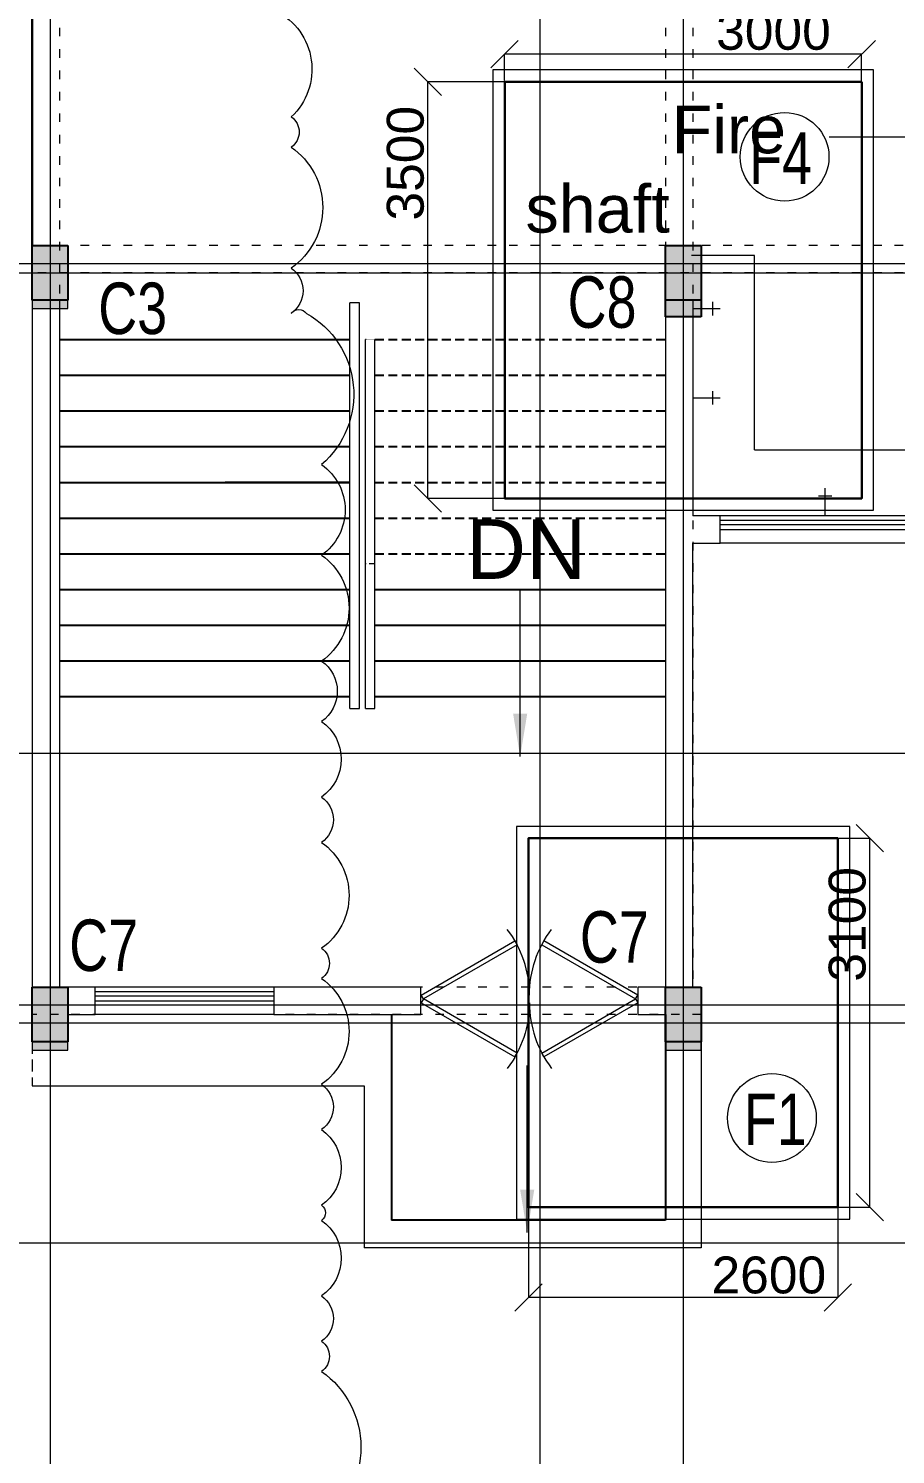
# Model space of a CAD drawing. Header units: inches. Extents: x 719368 to 6315912, y -2624014 to 446967.
# Drawn here: x 6002669 to 6009954, y -2143657 to -2131676 of the extents above; entities that cross this region are included whole.
import ezdxf
from ezdxf.lldxf.tags import DXFTag

# ---------------------------------------------------------------- set-up
doc = ezdxf.new("R2010")
doc.units = ezdxf.units.IN
doc.header["$LTSCALE"] = 20
doc.header["$MEASUREMENT"] = 0
doc.header["$PDMODE"] = 3
for name, pattern in [('ACAD_ISO03W100', [30, 12, -18]), ('CENTER', [2, 1.25, -0.25, 0.25, -0.25]), ('CENTER2', [1.125, 0.75, -0.125, 0.125, -0.125]), ('DASHED2', [0.375, 0.25, -0.125]), ('HIDDEN', [0.375, 0.25, -0.125])]:
    doc.linetypes.add(name, pattern=pattern)
doc.layers.get('0').update_dxf_attribs({"color": 51, "lineweight": 30})
doc.layers.get('Defpoints').update_dxf_attribs({"lineweight": 25})
for name, color, linetype, lineweight in [('COL HATCH', 254, 'Continuous', 5), ('COL.FILL', 6, 'Continuous', 20), ('COLUMN', 2, 'Continuous', 25), ('DIM', 7, 'Continuous', 13), ('DOOR', 43, 'Continuous', 13), ('FIXTURE', 15, 'DASHDOT', 9), ('FOOTING', 73, 'Continuous', 30), ('glass', 5, 'Continuous', 18), ('GRID', 202, 'CENTER', 5), ('HACHE', 6, 'Continuous', 9), ('HIDDEN', 181, 'ACAD_ISO03W100', 18), ('PROJ.', 30, 'DASHED2', 13), ('Railing', 34, 'Continuous', 20), ('STAIR', 4, 'Continuous', 25), ('Text', 7, 'Continuous', 15), ('WALL', 1, 'Continuous', 18), ('Window-Wall', 7, 'Continuous', 20)]:
    doc.layers.add(name, color=color, linetype=linetype, lineweight=lineweight)
doc.layers.add('expension joint', color=248, linetype='Continuous')
doc.layers.add('STAIRS', color=1, linetype='Continuous')
doc.styles.add('BOLD', font='arial.ttf')
doc.styles.add('DIM SUMBI', font='arial.ttf')
doc.styles.add('L120', font='simplex.shx', dxfattribs={"height": 1})
doc.styles.add('Tabrej', font='romans.shx')
tags = doc.linetypes.add('DASHDOT', pattern=[1, 0.5, -0.25, 0, -0.25]).pattern_tags.tags
tags[10:11] = [DXFTag(74, 4), DXFTag(75, 0), DXFTag(340, '0'), DXFTag(46, 1.0), DXFTag(50, 0.0), DXFTag(44, 0.0), DXFTag(45, 0.0)]
tags[8:9] = [DXFTag(74, 4), DXFTag(75, 0), DXFTag(340, '0'), DXFTag(46, 1.0), DXFTag(50, 0.0), DXFTag(44, 0.0), DXFTag(45, 0.0)]
tags[6:7] = [DXFTag(74, 4), DXFTag(75, 0), DXFTag(340, '0'), DXFTag(46, 1.0), DXFTag(50, 0.0), DXFTag(44, 0.0), DXFTag(45, 0.0)]
tags[4:5] = [DXFTag(74, 4), DXFTag(75, 0), DXFTag(340, '0'), DXFTag(46, 1.0), DXFTag(50, 0.0), DXFTag(44, 0.0), DXFTag(45, 0.0)]
tags = doc.linetypes.add('DASHED', pattern=[0.75, 0.5, -0.25]).pattern_tags.tags
tags[6:7] = [DXFTag(74, 4), DXFTag(75, 0), DXFTag(340, '0'), DXFTag(46, 1.0), DXFTag(50, 0.0), DXFTag(44, 0.0), DXFTag(45, 0.0)]
tags[4:5] = [DXFTag(74, 4), DXFTag(75, 0), DXFTag(340, '0'), DXFTag(46, 1.0), DXFTag(50, 0.0), DXFTag(44, 0.0), DXFTag(45, 0.0)]
doc.dimstyles.new('Current Dim style', dxfattribs={"dimscale": 0.3, "dimtxt": 1.8, "dimasz": 1.2, "dimexe": 0.18, "dimexo": 1, "dimgap": 0.09, "dimtad": 0, "dimzin": 0, "dimdsep": 46, "dimtxsty": 'Tabrej', "dimcen": 0.09, "dimclrd": 256, "dimclre": 256, "dimclrt": 7, "dimadec": 0, "dimazin": 0, "dimtfac": 1, "dimtofl": 0, "dimtmove": 2, "dimatfit": 3, "dimfxl": 1, "dimtolj": 1, "dimtzin": 0, "dimlwd": -1, "dimlwe": -1, "dimarcsym": 1})
doc.dimstyles.new('DIM', dxfattribs={"dimtxt": 0.8, "dimasz": 0.4, "dimexe": 0.18, "dimexo": 0.0625, "dimgap": 0.1, "dimtad": 0, "dimdec": 3, "dimzin": 0, "dimdsep": 46, "dimtxsty": 'Tabrej', "dimcen": 0, "dimclrd": 251, "dimclre": 256, "dimclrt": 7, "dimadec": 0, "dimazin": 0, "dimtfac": 1, "dimtdec": 3, "dimtofl": 0, "dimtmove": 0, "dimatfit": 3, "dimfxl": 1, "dimtolj": 1, "dimtzin": 0, "dimlwd": -1, "dimlwe": -1, "dimarcsym": 0})
doc.dimstyles.new('PL1', dxfattribs={"dimtxt": 275, "dimasz": 230, "dimexe": 0.18, "dimexo": 12, "dimgap": 30, "dimtad": 1, "dimjust": 1, "dimdec": 0, "dimzin": 0, "dimdsep": 46, "dimtxsty": 'BOLD', "dimblk": 'OBLIQUE', "dimcen": 0.09, "dimclrd": 256, "dimclre": 256, "dimadec": 0, "dimazin": 0, "dimtfac": 1, "dimtdec": 0, "dimtofl": 0, "dimtmove": 0, "dimatfit": 3, "dimfxl": 0.18, "dimtolj": 1, "dimtzin": 0, "dimlwd": -1, "dimlwe": -1, "dimarcsym": 0})

# ---------------------------------------------------------------- blocks, each defined once
blk = doc.blocks.new('C2')
at = {"layer": 'COLUMN'}
h = blk.add_hatch(color=7, dxfattribs=at)
h.dxf.hatch_style = 1
h.paths.add_polyline_path([(0.3, 0), (0, 0), (0, -0.6), (0.3, -0.6)])
for p, q in [((0, 0), (0, -0.6)), ((0.3, 0), (0, 0)), ((0.3, -0.6), (0.3, 0)), ((0, -0.6), (0.3, -0.6))]:
    blk.add_line(p, q, dxfattribs=at)
blk = doc.blocks.new('_Oblique')
at = {"layer": 'STAIR', "color": 0, "lineweight": -2}
blk.add_line((-0.5, -0.5), (0.5, 0.5), dxfattribs=at)
blk = doc.blocks.new('*D350')
at = {"layer": 'Defpoints', "color": 0, "transparency": 16777216}
for p in [(6006670, -2131891), (6006670, -2132124), (6009670, -2132124)]:
    blk.add_point(p, dxfattribs=at)
at = {"layer": 'DIM', "transparency": 16777216}
for p, q in [((6006670, -2132112), (6006670, -2131891)), ((6009670, -2131891), (6006670, -2131891)), ((6009670, -2132112), (6009670, -2131891))]:
    blk.add_line(p, q, dxfattribs=at)
at = {"layer": 'DIM', "transparency": 16777216, "xscale": 230, "yscale": 230, "zscale": 230, "rotation": 180}
blk.add_blockref('_Oblique', (6006670, -2131891), dxfattribs=at)
at = {"layer": 'DIM', "transparency": 16777216, "xscale": 230, "yscale": 230, "zscale": 230}
blk.add_blockref('_Oblique', (6009670, -2131891), dxfattribs=at)
at = {"layer": 'DIM', "color": 0, "transparency": 16777216, "insert": (6008929, -2131702), "char_height": 310, "attachment_point": 5, "style": 'BOLD'}
blk.add_mtext('\\A1;3000', dxfattribs=at)
blk = doc.blocks.new('*D351')
at = {"layer": 'Defpoints', "color": 0, "transparency": 16777216}
for p in [(6006025, -2132124), (6007109, -2132124), (6007271, -2135624)]:
    blk.add_point(p, dxfattribs=at)
at = {"layer": 'DIM', "transparency": 16777216}
for p, q in [((6007097, -2132124), (6006025, -2132124)), ((6006025, -2135624), (6006025, -2132124)), ((6007259, -2135624), (6006025, -2135624))]:
    blk.add_line(p, q, dxfattribs=at)
at = {"layer": 'DIM', "transparency": 16777216, "xscale": 230, "yscale": 230, "zscale": 230}
for p, rotation in [((6006025, -2132124), 90), ((6006025, -2135624), 270)]:
    blk.add_blockref('_Oblique', p, dxfattribs=dict(at, rotation=rotation))
at = {"layer": 'DIM', "color": 0, "transparency": 16777216, "insert": (6005837, -2132808), "char_height": 310, "attachment_point": 5, "rotation": 90, "style": 'BOLD'}
blk.add_mtext('\\A1;3500', dxfattribs=at)
blk = doc.blocks.new('*D360')
at = {"layer": 'Defpoints', "color": 0, "transparency": 16777216}
for p in [(6006870, -2141130), (6009470, -2141273), (6006870, -2142339)]:
    blk.add_point(p, dxfattribs=at)
at = {"layer": 'DIM', "transparency": 16777216}
for p, q in [((6006870, -2141142), (6006870, -2142339)), ((6009470, -2141285), (6009470, -2142339)), ((6009470, -2142339), (6006870, -2142339))]:
    blk.add_line(p, q, dxfattribs=at)
at = {"layer": 'DIM', "transparency": 16777216, "xscale": 230, "yscale": 230, "zscale": 230, "rotation": 180}
blk.add_blockref('_Oblique', (6006870, -2142339), dxfattribs=at)
at = {"layer": 'DIM', "transparency": 16777216, "xscale": 230, "yscale": 230, "zscale": 230}
blk.add_blockref('_Oblique', (6009470, -2142339), dxfattribs=at)
at = {"layer": 'DIM', "color": 0, "transparency": 16777216, "insert": (6008890, -2142151), "char_height": 310, "attachment_point": 5, "style": 'BOLD'}
blk.add_mtext('\\A1;2600', dxfattribs=at)
blk = doc.blocks.new('*D361')
at = {"layer": 'Defpoints', "color": 0, "transparency": 16777216}
for p in [(6009232, -2138480), (6009738, -2138480), (6009224, -2141580)]:
    blk.add_point(p, dxfattribs=at)
at = {"layer": 'DIM', "transparency": 16777216}
for p, q in [((6009244, -2138480), (6009738, -2138480)), ((6009738, -2141580), (6009738, -2138480)), ((6009236, -2141580), (6009738, -2141580))]:
    blk.add_line(p, q, dxfattribs=at)
at = {"layer": 'DIM', "transparency": 16777216, "xscale": 230, "yscale": 230, "zscale": 230}
for p, rotation in [((6009738, -2138480), 90), ((6009738, -2141580), 270)]:
    blk.add_blockref('_Oblique', p, dxfattribs=dict(at, rotation=rotation))
at = {"layer": 'DIM', "color": 0, "transparency": 16777216, "insert": (6009550, -2139203), "char_height": 310, "attachment_point": 5, "rotation": 90, "style": 'BOLD'}
blk.add_mtext('\\A1;3100', dxfattribs=at)
blk = doc.blocks.new('A$C65A3360F')
at = {"layer": 'FIXTURE', "linetype": 'CENTER2'}
for p, q in [((0, 0), (-0.23, 0)), ((0, 0), (-0.23, 0)), ((-0.166, 0.057), (-0.166, 0)), ((-0.166, 0.057), (-0.166, 0)), ((-0.166, 0), (-0.166, -0.057)), ((-0.166, 0), (-0.166, -0.057))]:
    blk.add_line(p, q, dxfattribs=at)
blk = doc.blocks.new('Door - Left Hung 36 in.')
blk.add_lwpolyline([(0.75, -1.3), (0, 0), (31.18, 18), (31.93, 16.7)], close=True)
blk.add_arc((0, 0), 36, 0, 37.3101)
blk = doc.blocks.new('A$C0E890EBD')
at = {"layer": 'COL HATCH', "linetype": 'CENTER2'}
h = blk.add_hatch(color=3, dxfattribs=at)
h.dxf.hatch_style = 1
h.paths.add_polyline_path([(71.8834, 8.07), (71.5834, 8.07), (71.5834, 8.53), (71.8834, 8.53)])
h = blk.add_hatch(color=3, dxfattribs=at)
h.dxf.hatch_style = 1
h.paths.add_polyline_path([(71.5834, 8.53), (71.8834, 8.53), (71.8834, 8.07), (71.5834, 8.07)])
h = blk.add_hatch(color=3, dxfattribs=at)
h.dxf.hatch_style = 1
h.paths.add_polyline_path([(76.9034, 8.53), (77.2034, 8.53), (77.2034, 8.07), (76.9034, 8.07)])
h = blk.add_hatch(color=3, dxfattribs=at)
h.dxf.hatch_style = 1
h.paths.add_polyline_path([(71.5834, 2.3), (71.8834, 2.3), (71.8834, 1.84), (71.5834, 1.84)])
h = blk.add_hatch(color=3, dxfattribs=at)
h.dxf.hatch_style = 1
h.paths.add_polyline_path([(76.9034, 2.3), (77.2034, 2.3), (77.2034, 1.84), (76.9034, 1.84)])
at = {"layer": 'COLUMN', "color": 3, "linetype": 'CENTER2'}
for points in [[(71.8834, 8.07), (71.5834, 8.07), (71.5834, 8.53), (71.8834, 8.53), (71.8834, 8.07)], [(71.5834, 8.53), (71.8834, 8.53), (71.8834, 8.07), (71.5834, 8.07), (71.5834, 8.53)], [(76.9034, 8.53), (77.2034, 8.53), (77.2034, 8.07), (76.9034, 8.07), (76.9034, 8.53)], [(71.5834, 2.3), (71.8834, 2.3), (71.8834, 1.84), (71.5834, 1.84), (71.5834, 2.3)], [(76.9034, 2.3), (77.2034, 2.3), (77.2034, 1.84), (76.9034, 1.84), (76.9034, 2.3)]]:
    blk.add_lwpolyline(points, dxfattribs=at)
at = {"layer": 'expension joint'}
for p, q in [((71.5834, 11.88), (71.5834, 8.53)), ((71.5834, 8.53), (71.5834, 11.88))]:
    blk.add_line(p, q, dxfattribs=at)
at = {"layer": 'FIXTURE'}
for p, q in [((77.1234, 8.4476), (77.6534, 8.4476)), ((77.6534, 6.8126), (77.6534, 8.4472)), ((77.6534, 6.8126), (80.9384, 6.8126))]:
    blk.add_line(p, q, dxfattribs=at)
at = {"layer": 'glass', "lineweight": 5}
for p, q in [((80.7084, 6.22), (77.3634, 6.22)), ((77.3634, 6.185), (80.7084, 6.185)), ((73.6134, 2.26), (72.1134, 2.26)), ((72.1134, 2.225), (73.6134, 2.225))]:
    blk.add_line(p, q, dxfattribs=at)
at = {"layer": 'PROJ.', "ltscale": 0.02}
blk.add_line((71.5834, 1.84), (71.5834, 1.47), dxfattribs=at)
at = {"layer": 'PROJ.'}
for p, q in [((77.2034, 1.84), (77.2034, 0.11)), ((71.5834, 1.47), (74.3714, 1.47)), ((74.3714, 1.47), (74.3714, 0.11)), ((77.2034, 0.11), (74.3714, 0.11))]:
    blk.add_line(p, q, dxfattribs=at)
at = {"layer": 'Railing', "linetype": 'DASHED'}
for p, q in [((74.2534, 6.215), (74.2534, 8.048)), ((74.3334, 6.215), (74.3334, 8.048)), ((74.2534, 4.64), (74.2534, 6.215)), ((74.3334, 4.64), (74.3334, 6.215)), ((74.3834, 4.64), (74.3834, 5.8546)), ((74.4634, 4.64), (74.4634, 5.8546)), ((74.2534, 4.64), (74.3334, 4.64)), ((74.3834, 4.64), (74.4634, 4.64))]:
    blk.add_line(p, q, dxfattribs=at)
at = {"layer": 'Railing', "linetype": 'HIDDEN', "ltscale": 0.01}
for p, q in [((74.3334, 8.048), (74.2534, 8.048)), ((74.4634, 5.8546), (74.3834, 5.8546))]:
    blk.add_line(p, q, dxfattribs=at)
at = {"layer": 'STAIRS'}
for p, q in [((71.8134, 7.74), (74.2534, 7.74)), ((71.8134, 7.44), (74.2534, 7.44)), ((71.8134, 7.14), (74.2534, 7.14)), ((71.8134, 6.84), (74.2534, 6.84)), ((71.8134, 6.54), (74.2534, 6.54)), ((74.2534, 6.54), (73.2033, 6.54)), ((71.8134, 6.24), (74.2534, 6.24)), ((71.8134, 5.94), (74.2534, 5.94)), ((71.8134, 5.64), (74.2534, 5.64)), ((74.4634, 5.64), (76.9034, 5.64)), ((71.8134, 5.34), (74.2534, 5.34)), ((74.4634, 5.34), (76.9034, 5.34)), ((71.8134, 5.04), (74.2534, 5.04)), ((74.4634, 5.04), (76.9034, 5.04)), ((71.8134, 4.74), (74.2534, 4.74)), ((74.4634, 4.74), (76.9034, 4.74)), ((74.6014, 2.07), (74.6014, 0.34)), ((76.9034, 2.07), (76.9034, 0.34)), ((76.9034, 0.34), (74.6014, 0.34))]:
    blk.add_line(p, q, dxfattribs=at)
at = {"layer": 'WALL'}
for p, q in [((71.5834, 8.07), (71.5834, 2.3)), ((71.8134, 8.07), (71.8134, 2.3)), ((76.9034, 8.07), (76.9034, 2.3)), ((77.1334, 8.07), (77.1334, 6.26)), ((77.3634, 6.26), (77.1334, 6.26)), ((77.3634, 6.03), (77.3634, 6.26)), ((77.1334, 2.3), (77.1334, 6.03)), ((77.1334, 6.03), (77.3634, 6.03))]:
    blk.add_line(p, q, dxfattribs=at)
for points in [[(72.1134, 2.3), (71.8834, 2.3), (71.8834, 2.07), (72.1134, 2.07), (72.1134, 2.3)], [(76.9034, 2.3), (76.6734, 2.3), (76.6734, 2.07), (76.9034, 2.07), (76.9034, 2.3)]]:
    blk.add_lwpolyline(points, dxfattribs=at)
blk.add_lwpolyline([(74.849, 2.3), (73.6134, 2.3), (73.6134, 2.07), (74.849, 2.07)], close=True, dxfattribs=at)
at = {"layer": 'Window-Wall', "lineweight": 15}
for p, q in [((80.7084, 6.26), (77.3634, 6.26)), ((77.3634, 6.145), (80.7084, 6.145)), ((80.7084, 6.03), (77.3634, 6.03)), ((73.6134, 2.3), (72.1134, 2.3)), ((73.6134, 2.3), (73.6134, 2.07)), ((72.1134, 2.185), (73.6134, 2.185)), ((73.6134, 2.07), (72.1134, 2.07))]:
    blk.add_line(p, q, dxfattribs=at)
at = {"layer": 'DOOR', "xscale": 0.02527777777140727, "yscale": 0.02527777777140727, "zscale": 0.02527777777140727}
blk.add_blockref('Door - Left Hung 36 in.', (74.8517, 2.2328), dxfattribs=at)
at = {"layer": 'DOOR', "extrusion": (0, 0, -1), "xscale": 0.02527777777140727, "yscale": 0.02527777777140727, "zscale": -0.0252777777714073}
blk.add_blockref('Door - Left Hung 36 in.', (-76.6717, 2.2328), dxfattribs=at)
at = {"layer": 'DOOR', "extrusion": (0, 0, -1), "xscale": 0.02527777777140727, "yscale": 0.02527777777140727, "zscale": -0.0252777777714073, "rotation": 180}
blk.add_blockref('Door - Left Hung 36 in.', (-74.8517, 2.1672), dxfattribs=at)
at = {"layer": 'DOOR', "xscale": 0.02527777777140727, "yscale": 0.02527777777140727, "zscale": 0.02527777777140727, "rotation": 180}
blk.add_blockref('Door - Left Hung 36 in.', (76.6717, 2.1672), dxfattribs=at)
at = {"layer": 'FIXTURE', "xscale": -1}
for p in [(77.1334, 8), (77.1334, 7.25)]:
    blk.add_blockref('A$C65A3360F', p, dxfattribs=at)
at = {"layer": 'FIXTURE', "xscale": -1, "rotation": 90}
blk.add_blockref('A$C65A3360F', (78.2459, 6.26), dxfattribs=at)
at = {"layer": 'Text', "lineweight": 30, "insert": (75.7284, 9.7052), "char_height": 0.4, "attachment_point": 1, "style": 'L120'}
blk.add_mtext_dynamic_manual_height_columns('\\pi1.2275;{\\fArial|b0|i0|c0|p34;Fire shaft}', width=2.454924, gutter_width=5, heights=[0], dxfattribs=at)
at = {"layer": 'Text', "lineweight": 30, "insert": (75.2284, 6.2293), "char_height": 0.5, "width": 1.001447, "attachment_point": 1, "style": 'L120'}
blk.add_mtext('{\\fArial|b0|i0|c0|p34;DN}', dxfattribs=at)
at = {"layer": 'DIM'}
blk.add_leader([(80.8487, 7.9113), (79.6922, 9.4405), (78.2798, 9.4405)], dimstyle='DIM', override={"dimgap": 0.1, "dimtad": 0, "dimarcsym": 1}, dxfattribs=at)
for points in [[(75.6834, 4.2354), (75.6834, 5.64)], [(75.7425, 0.2363), (75.7425, 1.6409)]]:
    blk.add_leader(points, dimstyle='Current Dim style', dxfattribs=at)

msp = doc.modelspace()

# ---------------------------------------------------------------- hatches: boundary and pattern name
at = {"layer": 'COL.FILL'}
for points in [[(6002700.4819, -2134029.5333), (6002700.4819, -2133499.5333), (6003000.4819, -2133499.5333), (6003000.4819, -2134029.5333)], [(6008020.4819, -2134099.5333), (6008320.4819, -2134099.5333), (6008320.4819, -2133499.5333), (6008020.4819, -2133499.5333)], [(6002700.4819, -2140259.488), (6002700.4819, -2139729.488), (6003000.4819, -2139729.488), (6003000.4819, -2140259.488)], [(6008020.4819, -2140259.488), (6008020.4819, -2139729.488), (6008320.4819, -2139729.488), (6008320.4819, -2140259.488)]]:
    msp.add_hatch(color=256, dxfattribs=at).paths.add_polyline_path(points)

# ---------------------------------------------------------------- linework, layer by layer
for points in [[(6002700.4819, -2134029.5333), (6003000.4819, -2134029.5333), (6003000.4819, -2133499.5333), (6002700.4819, -2133499.5333)], [(6008320.4819, -2133499.5333), (6008020.4819, -2133499.5333), (6008020.4819, -2134099.5333), (6008320.4819, -2134099.5333)], [(6002700.4819, -2140259.488), (6003000.4819, -2140259.488), (6003000.4819, -2139729.488), (6002700.4819, -2139729.488)], [(6008020.4819, -2140259.488), (6008320.4819, -2140259.488), (6008320.4819, -2139729.488), (6008020.4819, -2139729.488)]]:
    msp.add_lwpolyline(points, close=True, dxfattribs=at)
at = {"layer": 'DIM'}
msp.add_lwpolyline([(6004750.1711, -2131529.5789, -0.52056705), (6004877.3161, -2132418.6055, -0.52056705), (6004877.3161, -2132672.6104, -0.52056705), (6004877.3161, -2133688.6427, -0.52056705), (6004877.3161, -2134069.6532, -0.52056705), (6005004.461, -2134069.6532, -0.52056705), (6005131.6059, -2135339.6967, -0.52056705), (6005131.6059, -2136101.7177, -0.52056705), (6005131.6059, -2136990.7443, -0.52056705), (6005131.6059, -2137498.7605, -0.52056705), (6005131.6059, -2138133.7822, -0.52056705), (6005131.6059, -2138514.7927, -0.52056705), (6005131.6059, -2139403.8194, -0.52056705), (6005131.6059, -2139657.8242, -0.52056705), (6005131.6059, -2140546.8509, -0.52056705), (6005131.6059, -2140927.8678, -0.52056705), (6005131.6059, -2141562.8831, -0.52056705), (6005131.6059, -2141689.8888, -0.52056705), (6005131.6059, -2142324.9105, -0.52056705), (6005131.6059, -2142705.921, -0.52056705), (6005131.6059, -2142959.9259, -0.52056705), (6005131.6059, -2144229.9694, -0.52056705)], format="xyb", dxfattribs=at)
at = {"layer": 'FOOTING'}
for points in [[(6009670.4819, -2132123.91), (6006670.4819, -2132123.91), (6006670.4819, -2135623.91), (6009670.4819, -2135623.91)], [(6009670.4819, -2132123.91), (6006670.4819, -2132123.91), (6006670.4819, -2135623.91), (6009670.4819, -2135623.91)], [(6009470.4819, -2138479.5333), (6006870.4819, -2138479.5333), (6006870.4819, -2141579.5333), (6009470.4819, -2141579.5333)]]:
    msp.add_lwpolyline(points, close=True, dxfattribs=at)
at = {"layer": 'GRID', "ltscale": 0.05}
for p, q in [((6002850.4819, -2115272.6697), (6002850.4819, -2155060.0232)), ((6006965.4819, -2115272.6697), (6006965.4819, -2155060.0232)), ((6008170.4819, -2115272.6697), (6008170.4819, -2155060.0232)), ((5925637.0672, -2133729.5333), (6041274.9246, -2133729.5333)), ((5926274.7986, -2137764.5344), (6041274.9246, -2137764.5344)), ((5925637.0672, -2140029.488), (6041274.9246, -2140029.488)), ((5926274.7986, -2141879.5344), (6041274.9246, -2141879.5344))]:
    msp.add_line(p, q, dxfattribs=at)
at = {"layer": 'GRID', "color": 190, "ltscale": 0.05}
for p, q in [((5925637.0672, -2133649.5344), (6041274.9246, -2133649.5344)), ((5925637.0672, -2139879.5333), (6041274.9246, -2139879.5333))]:
    msp.add_line(p, q, dxfattribs=at)
at = {"layer": 'HACHE'}
for points in [[(6009770.4819, -2132023.91), (6006570.4819, -2132023.91), (6006570.4819, -2135723.91), (6009770.4819, -2135723.91)], [(6009770.4819, -2132023.91), (6006570.4819, -2132023.91), (6006570.4819, -2135723.91), (6009770.4819, -2135723.91)], [(6009570.4819, -2138379.5333), (6006770.4819, -2138379.5333), (6006770.4819, -2141679.5333), (6009570.4819, -2141679.5333)]]:
    msp.add_lwpolyline(points, close=True, dxfattribs=at)
at = {"layer": 'HIDDEN', "linetype": 'ACAD_ISO03W100', "ltscale": 0.3}
for p, q in [((6002700.4819, -2123389.5333), (6002700.4819, -2139729.488)), ((6002930.4819, -2123389.5333), (6002930.4819, -2139729.488)), ((6008020.4819, -2123389.5333), (6008020.4819, -2139729.488)), ((6008250.4819, -2123389.5333), (6008250.4819, -2139729.488)), ((6040798.8944, -2133499.5333), (6002700.4819, -2133499.3389)), ((6040798.8891, -2133729.5333), (6002700.4819, -2133729.3389)), ((6008320.4819, -2139729.488), (6002700.4819, -2139729.488)), ((6008320.4819, -2139959.488), (6002700.4819, -2139959.488))]:
    msp.add_line(p, q, dxfattribs=at)
at = {"layer": 'Railing', "linetype": 'DASHED'}
for p, q in [((6005370.4819, -2135814.4921), (6005370.4819, -2133981.5332)), ((6005450.4819, -2135814.4921), (6005450.4819, -2133981.5332)), ((6005500.4819, -2137389.488), (6005500.4819, -2134289.488)), ((6005580.4819, -2137389.488), (6005580.4819, -2134289.488)), ((6005370.4819, -2137389.488), (6005370.4819, -2135814.4921)), ((6005450.4819, -2137389.488), (6005450.4819, -2135814.4921)), ((6005370.4819, -2137389.488), (6005450.4819, -2137389.488)), ((6005500.4819, -2137389.488), (6005580.4819, -2137389.488))]:
    msp.add_line(p, q, dxfattribs=at)
at = {"layer": 'Railing', "linetype": 'HIDDEN', "ltscale": 0.01}
for p, q in [((6005450.4819, -2133981.5332), (6005370.4819, -2133981.5332)), ((6005580.4819, -2134289.488), (6005500.4819, -2134289.488))]:
    msp.add_line(p, q, dxfattribs=at)
at = {"layer": 'STAIRS', "linetype": 'DASHED2', "ltscale": 15}
for p, q in [((6002930.4819, -2134289.488), (6005370.4819, -2134289.488)), ((6005580.4819, -2134289.488), (6008020.4819, -2134289.488)), ((6002930.4819, -2134589.488), (6005370.4819, -2134589.488)), ((6005580.4819, -2134589.488), (6008020.4819, -2134589.488)), ((6002930.4819, -2134889.488), (6005370.4819, -2134889.488)), ((6005580.4819, -2134889.488), (6008020.4819, -2134889.488)), ((6002930.4819, -2135189.488), (6005370.4819, -2135189.488)), ((6005580.4819, -2135189.488), (6008020.4819, -2135189.488)), ((6002930.4819, -2135489.488), (6005370.4819, -2135489.488)), ((6005370.4819, -2135489.488), (6004320.3785, -2135489.488)), ((6005580.4819, -2135489.488), (6008020.4819, -2135489.488)), ((6002930.4819, -2135789.488), (6005370.4819, -2135789.488)), ((6005580.4819, -2135789.488), (6008020.4819, -2135789.488)), ((6002930.4819, -2136089.488), (6005370.4819, -2136089.488)), ((6005580.4819, -2136089.488), (6008020.4819, -2136089.488)), ((6002930.4819, -2136389.488), (6005370.4819, -2136389.488)), ((6005580.4819, -2136389.488), (6008020.4819, -2136389.488)), ((6002930.4819, -2136689.488), (6005370.4819, -2136689.488)), ((6005580.4819, -2136689.488), (6008020.4819, -2136689.488)), ((6002930.4819, -2136989.488), (6005370.4819, -2136989.488)), ((6005580.4819, -2136989.488), (6008020.4819, -2136989.488)), ((6002930.4819, -2137289.488), (6005370.4819, -2137289.488)), ((6005580.4819, -2137289.488), (6008020.4819, -2137289.488))]:
    msp.add_line(p, q, dxfattribs=at)
at = {"layer": 'Text'}
for centre in [(6009022.3086, -2132754.406), (6008916.3145, -2140829.7809)]:
    msp.add_circle(centre, 372.7728, dxfattribs=at)

# ---------------------------------------------------------------- block references
at = {"color": 0, "xscale": 1000, "yscale": 1000, "zscale": 1000}
msp.add_blockref('A$C0E890EBD', (5931117.1028, -2142029.5333), dxfattribs=at)
at = {"color": 5, "xscale": -1000, "yscale": 1000, "zscale": 1000}
msp.add_blockref('C2', (6008320.4819, -2133499.5333), dxfattribs=at)
msp.add_blockref('C2', (6008320.4819, -2133499.5333), dxfattribs=at)
msp.add_blockref('C2', (6008320.4819, -2133499.5333), dxfattribs=at)
msp.add_blockref('C2', (6008320.4819, -2133499.5333), dxfattribs=at)

# ---------------------------------------------------------------- texts
at = {"layer": 'Text', "style": 'DIM SUMBI', "width": 0.75}
for s, p in [('F4', (6008724.4201, -2132981.967)), ('C8', (6007199.1937, -2134190.8818)), ('C3', (6003255.2818, -2134243.2941)), ('C7', (6003011.3531, -2139595.0478)), ('C7', (6007302.5172, -2139525.0154)), ('F1', (6008679.707, -2141057.3418))]:
    msp.add_text(s, height=432.432, dxfattribs=at).set_placement(p)

# ---------------------------------------------------------------- dimensions: what is measured, and where the dimension line sits
at = {"layer": 'DIM'}
for base, p1, p2, angle, picture, middle in [((6006670.4819, -2131890.8176), (6009670.4819, -2132123.91), (6006670.4819, -2132123.91), 180, '*D350', (6008928.6923, -2131890.8176)), ((6006025.2682, -2132123.91), (6007270.5111, -2135623.91), (6007108.7397, -2132123.91), 270, '*D351', (6006025.2682, -2132807.6564)), ((6009738.0097, -2138479.5333), (6009224.4642, -2141579.5333), (6009232.2764, -2138479.5333), 270, '*D361', (6009738.0097, -2139203.3536)), ((6006870.4819, -2142339.1727), (6009470.4819, -2141272.5585), (6006870.4819, -2141130.2562), 180, '*D360', (6008890.4293, -2142339.1727))]:
    dim = msp.add_linear_dim(base=base, p1=p1, p2=p2, angle=angle, dimstyle='PL1', override={"dimtxt": 310}, dxfattribs=at)
    dim.commit()
    dim.dimension.update_dxf_attribs({"geometry": picture, "text_midpoint": middle, "dimtype": 160})

doc.saveas('drawing.dxf')
